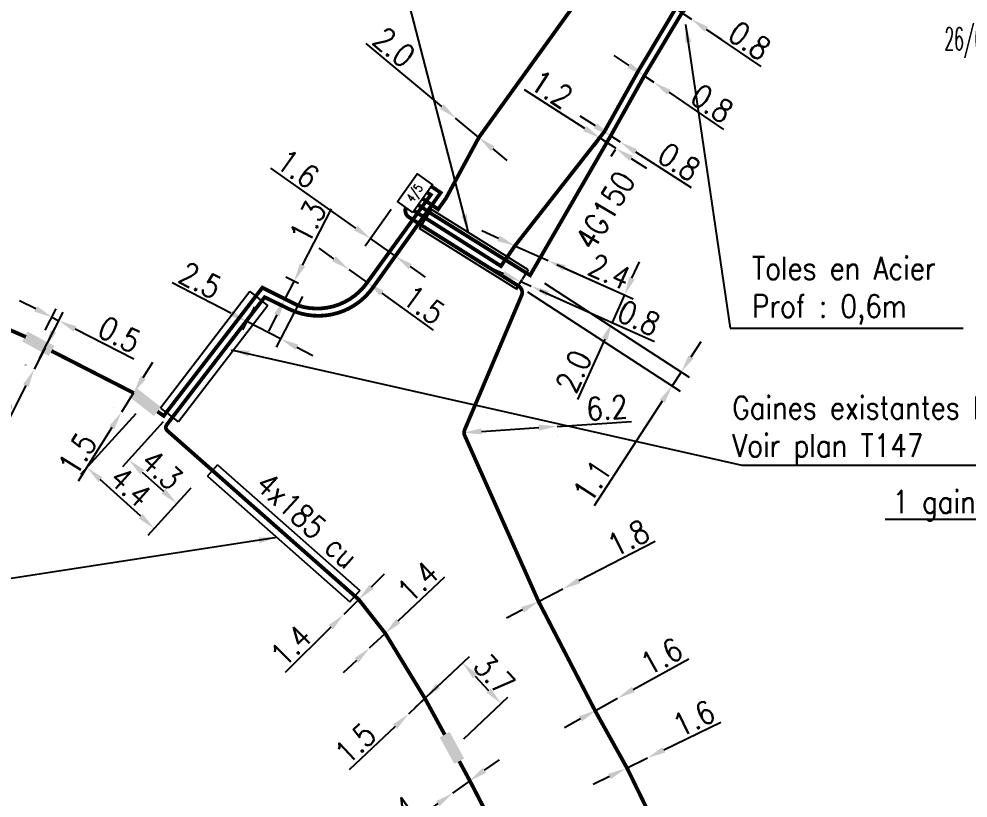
# Model space of a CAD drawing. Header units: millimetres. Extents: x 80000 to 81010, y 144000 to 145002.
# Drawn here: x 80548.4 to 80611.1, y 144616.6 to 144668.1 of the extents above; entities that cross this region are included whole.
import ezdxf
from ezdxf.enums import TextEntityAlignment as Align

# ---------------------------------------------------------------- set-up
doc = ezdxf.new("R2010")
doc.units = ezdxf.units.MM
doc.header["$PDMODE"] = 34
doc.linetypes.add('B_ST_AL', pattern=[2000, 1000, 1000])
doc.linetypes.add('B_ST_CU', pattern=[2000, 1000, 1000])
doc.layers.get('0').update_dxf_attribs({"linetype": 'CONTINUOUS'})
doc.layers.get('Defpoints').update_dxf_attribs({"linetype": 'CONTINUOUS'})
for name, color, linetype in [('B_100', 3, 'CONTINUOUS'), ('B_300', 7, 'CONTINUOUS'), ('B_310', 7, 'CONTINUOUS'), ('B_400', 7, 'CONTINUOUS'), ('B_420', 7, 'CONTINUOUS')]:
    doc.layers.add(name, color=color, linetype=linetype)
doc.styles.add('M_ROMANS', font='ROMANS.shx', dxfattribs={"width": 0.75})
doc.styles.get("Standard").update_dxf_attribs({"font": 'romans.shx', "width": 0.85})
doc.dimstyles.get("Standard").update_dxf_attribs({"dimtxt": 1.5, "dimasz": 1.2, "dimexe": 0.625, "dimexo": 0.625, "dimgap": 0.25, "dimtad": 1, "dimdec": 1, "dimzin": 0, "dimdsep": 46, "dimtxsty": 'Standard', "dimcen": -0.5, "dimadec": 0, "dimazin": 0, "dimtfac": 1, "dimtdec": 1, "dimtmove": 0, "dimatfit": 3, "dimfxl": 0, "dimtolj": 1, "dimtzin": 0, "dimarcsym": 0})

# ---------------------------------------------------------------- blocks, each defined once
blk = doc.blocks.new('GIS_MODF')
at = {"color": 0, "linetype": 'Continuous', "flags": 128}
for points in [[(-2.176, -0.014), (-1.676, -0.014)], [(1.519, -0.014), (2.019, -0.014)]]:
    blk.add_lwpolyline(points, dxfattribs=at)
at = {"color": 0, "linetype": 'Continuous', "width": 0.5}
blk.add_attdef('DATE', text='', height=1.5, dxfattribs=at).set_placement((-2.502, -0.798), align=Align.RIGHT)
at = {"color": 0, "linetype": 'Continuous', "width": 1.771291}
blk.add_attdef('USER', text='', height=1.5, dxfattribs=at).set_placement((-1.507, -0.798), (1.276, -0.798), align=Align.FIT)
at = {"color": 0, "linetype": 'Continuous', "width": 0.5}
blk.add_attdef('DESC', (2.289, -0.798), '', height=1.5, dxfattribs=at)
blk = doc.blocks.new('*D1195')
at = {"layer": 'B_100', "color": 0, "linetype": 'Continuous', "lineweight": -2, "transparency": 16777216}
for p, q in [((80550.628, 144647.476), (80551.172, 144648.545)), ((80550.084, 144646.406), (80549.358, 144644.98)), ((80549.534, 144646.686), (80549.526, 144646.689)), ((80548.809, 144645.259), (80548.801, 144645.263)), ((80548.814, 144643.91), (80546.915, 144640.176))]:
    blk.add_line(p, q, dxfattribs=at)
at = {"layer": 'B_100', "color": 0, "linetype": 'Continuous', "transparency": 16777216}
for points in [[(80550.449, 144647.566), (80550.806, 144647.385), (80550.084, 144646.406)], [(80548.636, 144644.001), (80548.992, 144643.82), (80549.358, 144644.98)]]:
    blk.add_solid(points, dxfattribs=at)
at = {"layer": 'Defpoints', "color": 0, "linetype": 'Continuous', "transparency": 16777216}
for p in [(80550.091, 144646.402), (80549.358, 144644.98), (80549.366, 144644.976)]:
    blk.add_point(p, dxfattribs=at)
at = {"layer": 'B_100', "color": 0, "linetype": 'Continuous', "transparency": 16777216, "insert": (80546.701, 144641.962), "char_height": 1.5, "attachment_point": 5, "rotation": 63.03747}
blk.add_mtext('\\A1;1.6', dxfattribs=at)
blk = doc.blocks.new('*D1196')
at = {"layer": 'B_100', "color": 0, "linetype": 'Continuous', "lineweight": -2, "transparency": 16777216}
for p, q in [((80569.178, 144652.284), (80568.205, 144652.986)), ((80570.152, 144651.583), (80571.369, 144650.706)), ((80572.342, 144650.004), (80575.741, 144647.555))]:
    blk.add_line(p, q, dxfattribs=at)
at = {"layer": 'B_100', "color": 0, "linetype": 'Continuous', "transparency": 16777216}
for points in [[(80569.295, 144652.447), (80569.061, 144652.122), (80570.152, 144651.583)], [(80572.459, 144650.167), (80572.225, 144649.842), (80571.369, 144650.706)]]:
    blk.add_solid(points, dxfattribs=at)
at = {"layer": 'Defpoints', "color": 0, "linetype": 'Continuous', "transparency": 16777216}
for p in [(80570.152, 144651.583), (80570.152, 144651.583), (80571.369, 144650.706)]:
    blk.add_point(p, dxfattribs=at)
at = {"layer": 'B_100', "color": 0, "linetype": 'Continuous', "transparency": 16777216, "insert": (80575.113, 144649.24), "char_height": 1.5, "attachment_point": 5, "rotation": 324.22182}
blk.add_mtext('\\A1;1.5', dxfattribs=at)
blk = doc.blocks.new('B_310_03')
at = {"color": 0, "linetype": 'Continuous', "flags": 128}
blk.add_lwpolyline([(-2.25, -1.25), (-2.25, 1.25), (2.25, 1.25), (2.25, -1.25)], close=True, dxfattribs=at)
at = {"color": 0, "linetype": 'Continuous', "style": 'M_ROMANS', "width": 0.75}
blk.add_text('4/5', height=1.2, dxfattribs=at).set_placement((0, 0), align=Align.MIDDLE)
at = {"color": 0, "linetype": 'Continuous', "style": 'M_ROMANS', "width": 0.75, "flags": 3}
for tag, p in [('DEF_LEG', (0, -5)), ('DEF_COUP', (0, -7.5)), ('DEF_TYPE', (0, -10))]:
    blk.add_attdef(tag, text='', height=1.2, dxfattribs=at).set_placement(p, align=Align.MIDDLE)
blk = doc.blocks.new('B_300_03')
at = {"color": 0, "linetype": 'Continuous'}
blk.add_solid([(-1, 0.75), (-1, 0), (1, 0.75), (1, 0)], dxfattribs=at)
at = {"color": 0, "linetype": 'Continuous', "style": 'M_ROMANS', "width": 0.75, "flags": 3}
for tag, p in [('DEF_LEG', (0, -4.25)), ('DEF_COUP', (0, -6.75)), ('DEF_TYPE', (0, -9.25))]:
    blk.add_attdef(tag, text='', height=1.2, dxfattribs=at).set_placement(p, align=Align.MIDDLE)
blk = doc.blocks.new('*D1197')
at = {"layer": 'B_100', "color": 0, "linetype": 'Continuous', "lineweight": -2, "transparency": 16777216}
for p, q in [((80571.663, 144630.601), (80572.513, 144631.448)), ((80570.813, 144629.754), (80569.821, 144628.766)), ((80568.971, 144627.919), (80565.96, 144624.92))]:
    blk.add_line(p, q, dxfattribs=at)
at = {"layer": 'B_100', "color": 0, "linetype": 'Continuous', "transparency": 16777216}
for points in [[(80571.522, 144630.743), (80571.804, 144630.46), (80570.813, 144629.754)], [(80568.83, 144628.061), (80569.112, 144627.778), (80569.821, 144628.766)]]:
    blk.add_solid(points, dxfattribs=at)
at = {"layer": 'Defpoints', "color": 0, "linetype": 'Continuous', "transparency": 16777216}
for p in [(80570.813, 144629.754), (80569.821, 144628.766), (80569.821, 144628.766)]:
    blk.add_point(p, dxfattribs=at)
at = {"layer": 'B_100', "color": 0, "linetype": 'Continuous', "transparency": 16777216, "insert": (80566.335, 144626.704), "char_height": 1.5, "attachment_point": 5, "rotation": 44.8925}
blk.add_mtext('\\A1;1.4', dxfattribs=at)
blk = doc.blocks.new('*D1198')
at = {"layer": 'B_300', "color": 0, "linetype": 'Continuous', "lineweight": -2, "transparency": 16777216}
for p, q in [((80556.07, 144642.039), (80552.423, 144638.029)), ((80556.401, 144635.256), (80553.731, 144637.684)), ((80559.723, 144637.125), (80556.869, 144633.986))]:
    blk.add_line(p, q, dxfattribs=at)
at = {"layer": 'B_300', "color": 0, "linetype": 'Continuous', "transparency": 16777216}
for points in [[(80553.866, 144637.832), (80553.597, 144637.536), (80552.843, 144638.491)], [(80556.536, 144635.404), (80556.267, 144635.108), (80557.289, 144634.449)]]:
    blk.add_solid(points, dxfattribs=at)
at = {"layer": 'Defpoints', "color": 0, "linetype": 'Continuous', "transparency": 16777216}
for p in [(80556.49, 144642.502), (80552.843, 144638.491), (80560.143, 144637.587)]:
    blk.add_point(p, dxfattribs=at)
at = {"layer": 'B_300', "color": 0, "linetype": 'Continuous', "transparency": 16777216, "insert": (80555.739, 144637.21), "char_height": 1.5, "attachment_point": 5, "rotation": 317.71888}
blk.add_mtext('\\A1;4.4', dxfattribs=at)
blk = doc.blocks.new('*D1202')
at = {"layer": 'B_100', "color": 0, "linetype": 'Continuous', "lineweight": -2, "transparency": 16777216}
for p, q in [((80570.612, 144654.315), (80564.996, 144658.282)), ((80572.95, 144655.544), (80571.232, 144653.112)), ((80574.662, 144654.469), (80572.881, 144651.947)), ((80573.242, 144652.458), (80571.593, 144653.623)), ((80574.222, 144651.766), (80575.202, 144651.073))]:
    blk.add_line(p, q, dxfattribs=at)
at = {"layer": 'B_100', "color": 0, "linetype": 'Continuous', "transparency": 16777216}
for points in [[(80570.728, 144654.478), (80570.497, 144654.152), (80571.593, 144653.623)], [(80574.337, 144651.929), (80574.107, 144651.602), (80573.242, 144652.458)]]:
    blk.add_solid(points, dxfattribs=at)
at = {"layer": 'Defpoints', "color": 0, "linetype": 'Continuous', "transparency": 16777216}
for p in [(80573.31, 144656.055), (80575.023, 144654.979), (80571.593, 144653.623)]:
    blk.add_point(p, dxfattribs=at)
at = {"layer": 'B_100', "color": 0, "linetype": 'Continuous', "transparency": 16777216, "insert": (80566.794, 144658.236), "char_height": 1.5, "attachment_point": 5, "rotation": 324.76693}
blk.add_mtext('\\A1;1.6', dxfattribs=at)
blk = doc.blocks.new('*D1203')
at = {"layer": 'B_300', "color": 0, "linetype": 'Continuous', "lineweight": -2, "transparency": 16777216}
for p, q in [((80574.555, 144622.608), (80578.137, 144625.991)), ((80578.506, 144624.689), (80579.399, 144623.744)), ((80577.762, 144620.547), (80580.677, 144623.301))]:
    blk.add_line(p, q, dxfattribs=at)
at = {"layer": 'B_300', "color": 0, "linetype": 'Continuous', "transparency": 16777216}
for points in [[(80578.652, 144624.827), (80578.361, 144624.552), (80577.682, 144625.562)], [(80579.544, 144623.882), (80579.254, 144623.607), (80580.223, 144622.872)]]:
    blk.add_solid(points, dxfattribs=at)
at = {"layer": 'Defpoints', "color": 0, "linetype": 'Continuous', "transparency": 16777216}
for p in [(80580.223, 144622.872), (80574.1, 144622.179), (80577.307, 144620.118)]:
    blk.add_point(p, dxfattribs=at)
at = {"layer": 'B_300', "color": 0, "linetype": 'Continuous', "transparency": 16777216, "insert": (80579.776, 144624.802), "char_height": 1.5, "attachment_point": 5, "rotation": 313.36289}
blk.add_mtext('\\A1;3.7', dxfattribs=at)
blk = doc.blocks.new('*D1204')
at = {"layer": 'B_100', "color": 0, "linetype": 'Continuous', "lineweight": -2, "transparency": 16777216}
for p, q in [((80573.425, 144628.333), (80576.515, 144631.251)), ((80571.535, 144626.547), (80572.552, 144627.509)), ((80570.662, 144625.723), (80569.79, 144624.899))]:
    blk.add_line(p, q, dxfattribs=at)
at = {"layer": 'B_100', "color": 0, "linetype": 'Continuous', "transparency": 16777216}
for points in [[(80573.287, 144628.478), (80573.562, 144628.187), (80572.552, 144627.509)], [(80570.525, 144625.869), (80570.799, 144625.578), (80571.535, 144626.547)]]:
    blk.add_solid(points, dxfattribs=at)
at = {"layer": 'Defpoints', "color": 0, "linetype": 'Continuous', "transparency": 16777216}
for p in [(80572.552, 144627.509), (80572.552, 144627.509), (80571.535, 144626.547)]:
    blk.add_point(p, dxfattribs=at)
at = {"layer": 'B_100', "color": 0, "linetype": 'Continuous', "transparency": 16777216, "insert": (80574.719, 144630.931), "char_height": 1.5, "attachment_point": 5, "rotation": 43.36446}
blk.add_mtext('\\A1;1.4', dxfattribs=at)
blk = doc.blocks.new('*D1205')
at = {"layer": 'B_100', "color": 0, "linetype": 'Continuous', "lineweight": -2, "transparency": 16777216}
for p, q in [((80576.063, 144624.033), (80576.936, 144624.857)), ((80575.191, 144623.209), (80574.1, 144622.179)), ((80573.228, 144621.355), (80570.182, 144618.478))]:
    blk.add_line(p, q, dxfattribs=at)
at = {"layer": 'B_100', "color": 0, "linetype": 'Continuous', "transparency": 16777216}
for points in [[(80575.926, 144624.178), (80576.201, 144623.887), (80575.191, 144623.209)], [(80573.091, 144621.5), (80573.365, 144621.209), (80574.1, 144622.179)]]:
    blk.add_solid(points, dxfattribs=at)
at = {"layer": 'Defpoints', "color": 0, "linetype": 'Continuous', "transparency": 16777216}
for p in [(80575.191, 144623.209), (80574.1, 144622.179), (80574.1, 144622.179)]:
    blk.add_point(p, dxfattribs=at)
at = {"layer": 'B_100', "color": 0, "linetype": 'Continuous', "transparency": 16777216, "insert": (80570.582, 144620.232), "char_height": 1.5, "attachment_point": 5, "rotation": 43.36289}
blk.add_mtext('\\A1;1.5', dxfattribs=at)
blk = doc.blocks.new('*D1206')
at = {"layer": 'B_100', "color": 0, "linetype": 'Continuous', "lineweight": -2, "transparency": 16777216}
for p, q in [((80579.135, 144618.461), (80580.111, 144619.159)), ((80578.159, 144617.763), (80577.02, 144616.949)), ((80576.043, 144616.252), (80572.585, 144613.781))]:
    blk.add_line(p, q, dxfattribs=at)
at = {"layer": 'B_100', "color": 0, "linetype": 'Continuous', "transparency": 16777216}
for points in [[(80579.019, 144618.624), (80579.251, 144618.298), (80578.159, 144617.763)], [(80575.927, 144616.414), (80576.159, 144616.089), (80577.02, 144616.949)]]:
    blk.add_solid(points, dxfattribs=at)
at = {"layer": 'Defpoints', "color": 0, "linetype": 'Continuous', "transparency": 16777216}
for p in [(80578.159, 144617.763), (80578.159, 144617.763), (80577.02, 144616.949)]:
    blk.add_point(p, dxfattribs=at)
at = {"layer": 'B_100', "color": 0, "linetype": 'Continuous', "transparency": 16777216, "insert": (80573.245, 144615.481), "char_height": 1.5, "attachment_point": 5, "rotation": 35.55004}
blk.add_mtext('\\A1;1.4', dxfattribs=at)
blk = doc.blocks.new('*D1209')
at = {"layer": 'B_300', "color": 0, "linetype": 'Continuous', "lineweight": -2, "transparency": 16777216}
for p, q in [((80556.567, 144644.43), (80557.205, 144645.447)), ((80555.929, 144643.414), (80555.131, 144642.143)), ((80555.402, 144643.744), (80555.399, 144643.746)), ((80554.605, 144642.474), (80554.602, 144642.476)), ((80554.493, 144641.127), (80552.266, 144637.579))]:
    blk.add_line(p, q, dxfattribs=at)
at = {"layer": 'B_300', "color": 0, "linetype": 'Continuous', "transparency": 16777216}
for points in [[(80556.397, 144644.537), (80556.736, 144644.324), (80555.929, 144643.414)], [(80554.324, 144641.233), (80554.663, 144641.021), (80555.131, 144642.143)]]:
    blk.add_solid(points, dxfattribs=at)
at = {"layer": 'Defpoints', "color": 0, "linetype": 'Continuous', "transparency": 16777216}
for p in [(80555.932, 144643.412), (80555.131, 144642.143), (80555.134, 144642.142)]:
    blk.add_point(p, dxfattribs=at)
at = {"layer": 'B_300', "color": 0, "linetype": 'Continuous', "transparency": 16777216, "insert": (80552.214, 144639.376), "char_height": 1.5, "attachment_point": 5, "rotation": 57.88501}
blk.add_mtext('\\A1;1.5', dxfattribs=at)
blk = doc.blocks.new('*D1213')
at = {"layer": 'B_100', "color": 0, "linetype": 'Continuous', "lineweight": -2, "transparency": 16777216}
for p, q in [((80567.094, 144651.856), (80569.018, 144655.577)), ((80565.946, 144649.636), (80566.543, 144650.79)), ((80566.831, 144650.641), (80565.988, 144651.077)), ((80566.234, 144649.486), (80565.391, 144649.923)), ((80565.395, 144648.57), (80564.843, 144647.504))]:
    blk.add_line(p, q, dxfattribs=at)
at = {"layer": 'B_100', "color": 0, "linetype": 'Continuous', "transparency": 16777216}
for points in [[(80566.917, 144651.948), (80567.272, 144651.764), (80566.543, 144650.79)], [(80565.217, 144648.661), (80565.572, 144648.478), (80565.946, 144649.636)]]:
    blk.add_solid(points, dxfattribs=at)
at = {"layer": 'Defpoints', "color": 0, "linetype": 'Continuous', "transparency": 16777216}
for p in [(80566.543, 144650.79), (80567.387, 144650.354), (80566.789, 144649.199)]:
    blk.add_point(p, dxfattribs=at)
at = {"layer": 'B_100', "color": 0, "linetype": 'Continuous', "transparency": 16777216, "insert": (80567.444, 144654.709), "char_height": 1.5, "attachment_point": 5, "rotation": 62.65617}
blk.add_mtext('\\A1;1.3', dxfattribs=at)
blk = doc.blocks.new('*D1214')
at = {"layer": 'B_300', "color": 0, "linetype": 'Continuous', "lineweight": -2, "transparency": 16777216}
for p, q in [((80549.462, 144648.968), (80548.392, 144649.512)), ((80550.089, 144647.555), (80550.815, 144648.981)), ((80549.721, 144645.693), (80551.274, 144648.747)), ((80550.531, 144648.424), (80550.991, 144648.19)), ((80552.06, 144647.646), (80555.957, 144645.664))]:
    blk.add_line(p, q, dxfattribs=at)
at = {"layer": 'B_300', "color": 0, "linetype": 'Continuous', "transparency": 16777216}
for points in [[(80549.552, 144649.146), (80549.371, 144648.789), (80550.531, 144648.424)], [(80552.151, 144647.824), (80551.97, 144647.467), (80550.991, 144648.19)]]:
    blk.add_solid(points, dxfattribs=at)
at = {"layer": 'Defpoints', "color": 0, "linetype": 'Continuous', "transparency": 16777216}
for p in [(80550.991, 144648.19), (80549.806, 144646.997), (80549.437, 144645.136)]:
    blk.add_point(p, dxfattribs=at)
at = {"layer": 'B_300', "color": 0, "linetype": 'Continuous', "transparency": 16777216, "insert": (80554.997, 144647.274), "char_height": 1.5, "attachment_point": 5, "rotation": 333.03747}
blk.add_mtext('\\A1;0.5', dxfattribs=at)
blk = doc.blocks.new('*D1215')
at = {"layer": 'B_400', "color": 0, "linetype": 'Continuous', "lineweight": -2, "transparency": 16777216}
for p, q in [((80557.885, 144641.495), (80555.188, 144638.529)), ((80556.496, 144638.184), (80557.902, 144636.906)), ((80559.723, 144637.125), (80558.369, 144635.636))]:
    blk.add_line(p, q, dxfattribs=at)
at = {"layer": 'B_400', "color": 0, "linetype": 'Continuous', "transparency": 16777216}
for points in [[(80556.631, 144638.332), (80556.362, 144638.037), (80555.608, 144638.992)], [(80558.037, 144637.054), (80557.767, 144636.758), (80558.79, 144636.099)]]:
    blk.add_solid(points, dxfattribs=at)
at = {"layer": 'Defpoints', "color": 0, "linetype": 'Continuous', "transparency": 16777216}
for p in [(80558.305, 144641.957), (80560.143, 144637.587), (80558.79, 144636.099)]:
    blk.add_point(p, dxfattribs=at)
at = {"layer": 'B_400', "color": 0, "linetype": 'Continuous', "transparency": 16777216, "insert": (80557.799, 144638.352), "char_height": 1.5, "attachment_point": 5, "rotation": 317.71888}
blk.add_mtext('\\A1;4.3', dxfattribs=at)
blk = doc.blocks.new('*D1217')
at = {"layer": 'B_400', "color": 0, "linetype": 'Continuous', "lineweight": -2, "transparency": 16777216}
for p, q in [((80562.359, 144648.688), (80558.476, 144650.696)), ((80567.099, 144649.799), (80565.359, 144646.433)), ((80563.926, 144649.105), (80563.138, 144647.581)), ((80565.646, 144646.988), (80563.425, 144648.137)), ((80566.712, 144646.437), (80567.778, 144645.886))]:
    blk.add_line(p, q, dxfattribs=at)
at = {"layer": 'B_400', "color": 0, "linetype": 'Continuous', "transparency": 16777216}
for points in [[(80562.451, 144648.865), (80562.268, 144648.51), (80563.425, 144648.137)], [(80566.804, 144646.615), (80566.62, 144646.259), (80565.646, 144646.988)]]:
    blk.add_solid(points, dxfattribs=at)
at = {"layer": 'Defpoints', "color": 0, "linetype": 'Continuous', "transparency": 16777216}
for p in [(80567.387, 144650.354), (80564.213, 144649.661), (80565.646, 144646.988)]:
    blk.add_point(p, dxfattribs=at)
at = {"layer": 'B_400', "color": 0, "linetype": 'Continuous', "transparency": 16777216, "insert": (80560.344, 144650.856), "char_height": 1.5, "attachment_point": 5, "rotation": 332.65617}
blk.add_mtext('\\A1;2.5', dxfattribs=at)
blk = doc.blocks.new('*D510')
at = {"layer": 'B_400', "color": 0, "linetype": 'Continuous', "lineweight": -2, "transparency": 16777216}
for p, q in [((80588.876, 144650.992), (80589.367, 144652.087)), ((80583.901, 144651.907), (80588.956, 144649.642)), ((80582.784, 144650.212), (80588.136, 144647.813)), ((80588.386, 144649.897), (80587.566, 144648.069)), ((80587.075, 144646.974), (80585.287, 144642.985))]:
    blk.add_line(p, q, dxfattribs=at)
at = {"layer": 'B_400', "color": 0, "linetype": 'Continuous', "transparency": 16777216}
for points in [[(80588.694, 144651.074), (80589.059, 144650.91), (80588.386, 144649.897)], [(80586.892, 144647.055), (80587.257, 144646.892), (80587.566, 144648.069)]]:
    blk.add_solid(points, dxfattribs=at)
at = {"layer": 'Defpoints', "color": 0, "linetype": 'Continuous', "transparency": 16777216}
for p in [(80583.331, 144652.163), (80582.214, 144650.468), (80588.386, 144649.897)]:
    blk.add_point(p, dxfattribs=at)
at = {"layer": 'B_400', "color": 0, "linetype": 'Continuous', "transparency": 16777216, "insert": (80585.023, 144644.841), "char_height": 1.5, "attachment_point": 5, "rotation": 65.85457}
blk.add_mtext('\\A1;2.0', dxfattribs=at)
blk = doc.blocks.new('*D511')
at = {"layer": 'B_400', "color": 0, "linetype": 'Continuous', "lineweight": -2, "transparency": 16777216}
for p, q in [((80580.389, 144651.286), (80579.294, 144651.777)), ((80581.484, 144650.795), (80582.214, 144650.468)), ((80581.441, 144650.701), (80581.228, 144650.225)), ((80583.309, 144649.977), (80590.374, 144646.81))]:
    blk.add_line(p, q, dxfattribs=at)
at = {"layer": 'B_400', "color": 0, "linetype": 'Continuous', "transparency": 16777216}
for points in [[(80580.47, 144651.469), (80580.307, 144651.104), (80581.484, 144650.795)], [(80583.39, 144650.16), (80583.227, 144649.795), (80582.214, 144650.468)]]:
    blk.add_solid(points, dxfattribs=at)
at = {"layer": 'Defpoints', "color": 0, "linetype": 'Continuous', "transparency": 16777216}
for p in [(80581.697, 144651.271), (80582.214, 144650.468), (80582.214, 144650.468)]:
    blk.add_point(p, dxfattribs=at)
at = {"layer": 'B_400', "color": 0, "linetype": 'Continuous', "transparency": 16777216, "insert": (80589.336, 144648.371), "char_height": 1.5, "attachment_point": 5, "rotation": 335.85457}
blk.add_mtext('\\A1;0.8', dxfattribs=at)
blk = doc.blocks.new('*D512')
at = {"layer": 'B_100', "color": 0, "linetype": 'Continuous', "lineweight": -2, "transparency": 16777216}
for p, q in [((80586.463, 144661.066), (80585.454, 144661.715)), ((80587.473, 144660.418), (80588.104, 144660.012)), ((80589.113, 144659.363), (80592.79, 144657))]:
    blk.add_line(p, q, dxfattribs=at)
at = {"layer": 'B_100', "color": 0, "linetype": 'Continuous', "transparency": 16777216}
for points in [[(80586.571, 144661.235), (80586.355, 144660.898), (80587.473, 144660.418)], [(80589.221, 144659.532), (80589.005, 144659.195), (80588.104, 144660.012)]]:
    blk.add_solid(points, dxfattribs=at)
at = {"layer": 'Defpoints', "color": 0, "linetype": 'Continuous', "transparency": 16777216}
for p in [(80587.473, 144660.418), (80588.104, 144660.012), (80588.104, 144660.012)]:
    blk.add_point(p, dxfattribs=at)
at = {"layer": 'B_100', "color": 0, "linetype": 'Continuous', "transparency": 16777216, "insert": (80591.997, 144658.698), "char_height": 1.5, "attachment_point": 5, "rotation": 327.27084}
blk.add_mtext('\\A1;0.8', dxfattribs=at)
blk = doc.blocks.new('*D513')
at = {"layer": 'B_100', "color": 0, "linetype": 'Continuous', "lineweight": -2, "transparency": 16777216}
for p, q in [((80588.698, 144665.06), (80587.705, 144665.734)), ((80590.042, 144664.904), (80590.042, 144664.904)), ((80589.691, 144664.386), (80590.312, 144663.965)), ((80590.663, 144664.482), (80590.663, 144664.482)), ((80591.305, 144663.292), (80594.922, 144660.837))]:
    blk.add_line(p, q, dxfattribs=at)
at = {"layer": 'B_100', "color": 0, "linetype": 'Continuous', "transparency": 16777216}
for points in [[(80588.81, 144665.226), (80588.586, 144664.894), (80589.691, 144664.386)], [(80591.417, 144663.457), (80591.193, 144663.126), (80590.312, 144663.965)]]:
    blk.add_solid(points, dxfattribs=at)
at = {"layer": 'Defpoints', "color": 0, "linetype": 'Continuous', "transparency": 16777216}
for p in [(80589.691, 144664.386), (80590.312, 144663.965), (80590.312, 144663.965)]:
    blk.add_point(p, dxfattribs=at)
at = {"layer": 'B_100', "color": 0, "linetype": 'Continuous', "transparency": 16777216, "insert": (80594.172, 144662.555), "char_height": 1.5, "attachment_point": 5, "rotation": 325.8475}
blk.add_mtext('\\A1;0.8', dxfattribs=at)
blk = doc.blocks.new('*D514')
at = {"layer": 'B_100', "color": 0, "linetype": 'Continuous', "lineweight": -2, "transparency": 16777216}
for p, q in [((80591.191, 144669.231), (80590.2, 144669.907)), ((80592.182, 144668.555), (80592.802, 144668.132)), ((80593.793, 144667.455), (80597.404, 144664.991))]:
    blk.add_line(p, q, dxfattribs=at)
at = {"layer": 'B_100', "color": 0, "linetype": 'Continuous', "transparency": 16777216}
for points in [[(80591.304, 144669.396), (80591.078, 144669.066), (80592.182, 144668.555)], [(80593.905, 144667.621), (80593.68, 144667.29), (80592.802, 144668.132)]]:
    blk.add_solid(points, dxfattribs=at)
at = {"layer": 'Defpoints', "color": 0, "linetype": 'Continuous', "transparency": 16777216}
for p in [(80592.182, 144668.555), (80592.802, 144668.132), (80592.802, 144668.132)]:
    blk.add_point(p, dxfattribs=at)
at = {"layer": 'B_100', "color": 0, "linetype": 'Continuous', "transparency": 16777216, "insert": (80596.657, 144666.711), "char_height": 1.5, "attachment_point": 5, "rotation": 325.69126}
blk.add_mtext('\\A1;0.8', dxfattribs=at)
blk = doc.blocks.new('*D754')
at = {"layer": 'B_100', "color": 0, "linetype": 'Continuous', "lineweight": -2, "transparency": 16777216}
for p, q in [((80576.299, 144662.36), (80571.299, 144666.519)), ((80578.759, 144660.314), (80577.222, 144661.593)), ((80579.682, 144659.546), (80580.604, 144658.779))]:
    blk.add_line(p, q, dxfattribs=at)
at = {"layer": 'B_100', "color": 0, "linetype": 'Continuous', "transparency": 16777216}
for points in [[(80576.427, 144662.514), (80576.171, 144662.206), (80577.222, 144661.593)], [(80579.81, 144659.7), (80579.554, 144659.392), (80578.759, 144660.314)]]:
    blk.add_solid(points, dxfattribs=at)
at = {"layer": 'Defpoints', "color": 0, "linetype": 'Continuous', "transparency": 16777216}
for p in [(80577.222, 144661.593), (80577.222, 144661.593), (80578.759, 144660.314)]:
    blk.add_point(p, dxfattribs=at)
at = {"layer": 'B_100', "color": 0, "linetype": 'Continuous', "transparency": 16777216, "insert": (80573.158, 144666.274), "char_height": 1.5, "attachment_point": 5, "rotation": 320.2447}
blk.add_mtext('\\A1;2.0', dxfattribs=at)
blk = doc.blocks.new('*D773')
at = {"layer": 'B_100', "color": 0, "linetype": 'Continuous', "lineweight": -2, "transparency": 16777216}
for p, q in [((80580.046, 144653.636), (80578.951, 144654.126)), ((80581.141, 144653.145), (80583.331, 144652.163)), ((80584.426, 144651.672), (80588.47, 144649.859))]:
    blk.add_line(p, q, dxfattribs=at)
at = {"layer": 'B_100', "color": 0, "linetype": 'Continuous', "transparency": 16777216}
for points in [[(80580.128, 144653.818), (80579.964, 144653.453), (80581.141, 144653.145)], [(80584.508, 144651.855), (80584.344, 144651.49), (80583.331, 144652.163)]]:
    blk.add_solid(points, dxfattribs=at)
at = {"layer": 'Defpoints', "color": 0, "linetype": 'Continuous', "transparency": 16777216}
for p in [(80581.141, 144653.145), (80583.331, 144652.163), (80583.331, 144652.163)]:
    blk.add_point(p, dxfattribs=at)
at = {"layer": 'B_100', "color": 0, "linetype": 'Continuous', "transparency": 16777216, "insert": (80587.405, 144651.433), "char_height": 1.5, "attachment_point": 5, "rotation": 335.85457}
blk.add_mtext('\\A1;2.4', dxfattribs=at)
blk = doc.blocks.new('*D774')
at = {"layer": 'B_100', "color": 0, "linetype": 'Continuous', "lineweight": -2, "transparency": 16777216}
for p, q in [((80585.761, 144660.899), (80581.768, 144663.465)), ((80586.711, 144660.158), (80586.432, 144659.724)), ((80587.822, 144659.574), (80586.77, 144660.25)), ((80587.766, 144659.486), (80587.484, 144659.048)), ((80588.831, 144658.925), (80589.841, 144658.276))]:
    blk.add_line(p, q, dxfattribs=at)
at = {"layer": 'B_100', "color": 0, "linetype": 'Continuous', "transparency": 16777216}
for points in [[(80585.869, 144661.067), (80585.652, 144660.73), (80586.77, 144660.25)], [(80588.94, 144659.093), (80588.723, 144658.757), (80587.822, 144659.574)]]:
    blk.add_solid(points, dxfattribs=at)
at = {"layer": 'Defpoints', "color": 0, "linetype": 'Continuous', "transparency": 16777216}
for p in [(80587.049, 144660.684), (80587.822, 144659.574), (80588.104, 144660.012)]:
    blk.add_point(p, dxfattribs=at)
at = {"layer": 'B_100', "color": 0, "linetype": 'Continuous', "transparency": 16777216, "insert": (80583.566, 144663.498), "char_height": 1.5, "attachment_point": 5, "rotation": 327.27084}
blk.add_mtext('\\A1;1.2', dxfattribs=at)
blk = doc.blocks.new('*D775')
at = {"layer": 'B_100', "color": 0, "linetype": 'Continuous', "lineweight": -2, "transparency": 16777216}
for p, q in [((80590.775, 144669.509), (80587.311, 144671.865)), ((80592.802, 144668.132), (80591.768, 144668.835)), ((80593.794, 144667.457), (80594.786, 144666.782))]:
    blk.add_line(p, q, dxfattribs=at)
at = {"layer": 'B_100', "color": 0, "linetype": 'Continuous', "transparency": 16777216}
for points in [[(80590.888, 144669.675), (80590.663, 144669.344), (80591.768, 144668.835)], [(80593.906, 144667.622), (80593.681, 144667.292), (80592.802, 144668.132)]]:
    blk.add_solid(points, dxfattribs=at)
at = {"layer": 'Defpoints', "color": 0, "linetype": 'Continuous', "transparency": 16777216}
for p in [(80591.768, 144668.835), (80592.802, 144668.132), (80592.802, 144668.132)]:
    blk.add_point(p, dxfattribs=at)
at = {"layer": 'B_100', "color": 0, "linetype": 'Continuous', "transparency": 16777216, "insert": (80589.109, 144671.851), "char_height": 1.5, "attachment_point": 5, "rotation": 325.78878}
blk.add_mtext('\\A1;1.0', dxfattribs=at)
blk = doc.blocks.new('*D1614')
at = {"layer": 'B_100', "color": 0, "linetype": 'Continuous', "lineweight": -2, "transparency": 16777216}
for p, q in [((80590.985, 144619.807), (80594.749, 144621.646)), ((80588.469, 144618.578), (80589.906, 144619.28)), ((80587.391, 144618.051), (80586.312, 144617.524))]:
    blk.add_line(p, q, dxfattribs=at)
at = {"layer": 'B_100', "color": 0, "linetype": 'Continuous', "transparency": 16777216}
for points in [[(80590.897, 144619.986), (80591.072, 144619.627), (80589.906, 144619.28)], [(80587.303, 144618.231), (80587.478, 144617.871), (80588.469, 144618.578)]]:
    blk.add_solid(points, dxfattribs=at)
at = {"layer": 'Defpoints', "color": 0, "linetype": 'Continuous', "transparency": 16777216}
for p in [(80589.906, 144619.28), (80589.906, 144619.28), (80588.469, 144618.578)]:
    blk.add_point(p, dxfattribs=at)
at = {"layer": 'B_100', "color": 0, "linetype": 'Continuous', "transparency": 16777216, "insert": (80592.967, 144621.888), "char_height": 1.5, "attachment_point": 5, "rotation": 26.03755}
blk.add_mtext('\\A1;1.6', dxfattribs=at)
blk = doc.blocks.new('*D1615')
at = {"layer": 'B_100', "color": 0, "linetype": 'Continuous', "lineweight": -2, "transparency": 16777216}
for p, q in [((80588.966, 144623.802), (80592.626, 144625.84)), ((80586.519, 144622.439), (80587.917, 144623.218)), ((80585.471, 144621.856), (80584.423, 144621.272))]:
    blk.add_line(p, q, dxfattribs=at)
at = {"layer": 'B_100', "color": 0, "linetype": 'Continuous', "transparency": 16777216}
for points in [[(80588.868, 144623.976), (80589.063, 144623.627), (80587.917, 144623.218)], [(80585.374, 144622.03), (80585.568, 144621.681), (80586.519, 144622.439)]]:
    blk.add_solid(points, dxfattribs=at)
at = {"layer": 'Defpoints', "color": 0, "linetype": 'Continuous', "transparency": 16777216}
for p in [(80587.917, 144623.218), (80587.917, 144623.218), (80586.519, 144622.439)]:
    blk.add_point(p, dxfattribs=at)
at = {"layer": 'B_100', "color": 0, "linetype": 'Continuous', "transparency": 16777216, "insert": (80590.833, 144625.986), "char_height": 1.5, "attachment_point": 5, "rotation": 29.11373}
blk.add_mtext('\\A1;1.6', dxfattribs=at)
blk = doc.blocks.new('*D1616')
at = {"layer": 'B_100', "color": 0, "linetype": 'Continuous', "lineweight": -2, "transparency": 16777216}
for p, q in [((80585.37, 144631.001), (80590.418, 144633.614)), ((80582.706, 144629.622), (80584.304, 144630.45)), ((80581.64, 144629.071), (80580.574, 144628.519))]:
    blk.add_line(p, q, dxfattribs=at)
at = {"layer": 'B_100', "color": 0, "linetype": 'Continuous', "transparency": 16777216}
for points in [[(80585.278, 144631.179), (80585.462, 144630.824), (80584.304, 144630.45)], [(80581.548, 144629.248), (80581.732, 144628.893), (80582.706, 144629.622)]]:
    blk.add_solid(points, dxfattribs=at)
at = {"layer": 'Defpoints', "color": 0, "linetype": 'Continuous', "transparency": 16777216}
for p in [(80584.304, 144630.45), (80584.304, 144630.45), (80582.706, 144629.622)]:
    blk.add_point(p, dxfattribs=at)
at = {"layer": 'B_100', "color": 0, "linetype": 'Continuous', "transparency": 16777216, "insert": (80588.631, 144633.815), "char_height": 1.5, "attachment_point": 5, "rotation": 27.36401}
blk.add_mtext('\\A1;1.8', dxfattribs=at)
blk = doc.blocks.new('*D1617')
at = {"layer": 'B_100', "color": 0, "linetype": 'Continuous', "lineweight": -2, "transparency": 16777216}
for p, q in [((80583.922, 144641.201), (80588.846, 144641.531)), ((80578.933, 144640.867), (80582.725, 144641.121)), ((80577.778, 144640.163), (80577.778, 144640.163)), ((80583.964, 144640.578), (80583.964, 144640.578))]:
    blk.add_line(p, q, dxfattribs=at)
at = {"layer": 'B_100', "color": 0, "linetype": 'Continuous', "transparency": 16777216}
for points in [[(80582.711, 144641.321), (80582.738, 144640.921), (80583.922, 144641.201)], [(80578.92, 144641.067), (80578.946, 144640.667), (80577.736, 144640.787)]]:
    blk.add_solid(points, dxfattribs=at)
at = {"layer": 'Defpoints', "color": 0, "linetype": 'Continuous', "transparency": 16777216}
for p in [(80577.736, 144640.787), (80583.922, 144641.201), (80583.922, 144641.201)]:
    blk.add_point(p, dxfattribs=at)
at = {"layer": 'B_100', "color": 0, "linetype": 'Continuous', "transparency": 16777216, "insert": (80587.227, 144642.425), "char_height": 1.5, "attachment_point": 5, "rotation": 3.83356}
blk.add_mtext('\\A1;6.2', dxfattribs=at)
blk = doc.blocks.new('*D1618')
at = {"layer": 'B_100', "color": 0, "linetype": 'Continuous', "lineweight": -2, "transparency": 16777216}
for p, q in [((80581.972, 144650.098), (80592.055, 144643.532)), ((80583.096, 144650.678), (80592.655, 144644.454)), ((80592.786, 144645.8), (80593.441, 144646.806)), ((80592.131, 144644.795), (80591.531, 144643.873)), ((80590.876, 144642.867), (80586.37, 144635.948))]:
    blk.add_line(p, q, dxfattribs=at)
at = {"layer": 'B_100', "color": 0, "linetype": 'Continuous', "transparency": 16777216}
for points in [[(80592.619, 144645.909), (80592.954, 144645.691), (80592.131, 144644.795)], [(80590.709, 144642.977), (80591.044, 144642.758), (80591.531, 144643.873)]]:
    blk.add_solid(points, dxfattribs=at)
at = {"layer": 'Defpoints', "color": 0, "linetype": 'Continuous', "transparency": 16777216}
for p in [(80582.573, 144651.019), (80581.449, 144650.439), (80592.131, 144644.795)]:
    blk.add_point(p, dxfattribs=at)
at = {"layer": 'B_100', "color": 0, "linetype": 'Continuous', "transparency": 16777216, "insert": (80586.249, 144637.594), "char_height": 1.5, "attachment_point": 5, "rotation": 56.92724}
blk.add_mtext('\\A1;1.1', dxfattribs=at)

msp = doc.modelspace()

# ---------------------------------------------------------------- linework, layer by layer
at = {"layer": 'B_100', "linetype": 'B_ST_AL', "const_width": 0.25, "flags": 128}
for points in [[(80574.471, 144655.457), (80580.215, 144651.8), (80581.141, 144653.145), (80587.049, 144660.684), (80589.258, 144664.637), (80591.778, 144668.854), (80595.544, 144673.005), (80599.3, 144676.976), (80601.905, 144679.958), (80606.606, 144684.617), (80609.828, 144687.176, 0.021289), (80609.86, 144687.204), (80615.853, 144692.858), (80621.644, 144696.916), (80625.913, 144700.022), (80632.259, 144704.458), (80637.321, 144708.021), (80643.172, 144711.703), (80648.041, 144715.74), (80650.721, 144717.907), (80655.326, 144722.519), (80659.422, 144726.349), (80662.74, 144729.459, -0.417354), (80663.451, 144729.432), (80663.924, 144728.916)], [(80602.841, 144598.94), (80602.772, 144599.044, 0.41349), (80602.071, 144599.126), (80600.074, 144597.708, -0.459648), (80599.329, 144597.854), (80594.795, 144605.825), (80588.546, 144618.616), (80586.441, 144622.396), (80582.702, 144629.621), (80577.824, 144640.588, -0.207706), (80577.82, 144640.987), (80581.579, 144649.86, 0.368568), (80581.384, 144650.479), (80574.969, 144654.492), (80574.122, 144655.044, -0.350158), (80573.928, 144655.669), (80573.928, 144655.669)]]:
    msp.add_lwpolyline(points, format="xyb", dxfattribs=at)
for points in [[(80644.736, 144719.789), (80642.573, 144718.055), (80632.679, 144711.109), (80621.352, 144702.806), (80617.247, 144699.395), (80612.44, 144695.4), (80604.717, 144689.105), (80597.129, 144682.272), (80591.201, 144676.754), (80585.688, 144669.938), (80578.759, 144660.314), (80576.576, 144656.278), (80576.061, 144655.557), (80575.027, 144656.266)], [(80574.75, 144655.85), (80575.499, 144655.34), (80582.142, 144651.192), (80582.142, 144651.192), (80587.473, 144660.418), (80589.691, 144664.386), (80592.182, 144668.555), (80595.91, 144672.665), (80599.67, 144676.639), (80602.27, 144679.615), (80606.958, 144684.262)]]:
    msp.add_lwpolyline(points, dxfattribs=at)
at = {"layer": 'B_100', "linetype": 'B_ST_CU', "flags": 128}
for points in [[(80575.615, 144657.075, 0.25, 0.25, 0), (80576.23, 144656.654, 0.25, 0.25, 0), (80571.746, 144650.374, 0.25, 0.25, -0.36716), (80566.215, 144648.956, 0.25, 0.25, 0), (80564.593, 144649.745, 0.25, 0.25, 0), (80558.124, 144641.313, 0.25, 0.25, 0.388344), (80558.167, 144640.911, 0.25, 0.25, 0), (80570.813, 144629.754, 0.25, 0.25, 0), (80572.566, 144627.518, 0.25, 0.25, 0), (80575.191, 144623.209, 0.25, 0.25, 0), (80576.497, 144620.814, 0, 0, 0)], [(80550.505, 144646.19, 0.25, 0.25, 0), (80555.932, 144643.412, 0, 0, 0)]]:
    msp.add_lwpolyline(points, format="xyseb", dxfattribs=at)
at = {"layer": 'B_100', "linetype": 'B_ST_CU', "const_width": 0.25, "flags": 128}
msp.add_lwpolyline([(80557.508, 144642.185), (80557.923, 144641.896), (80558.094, 144642.12), (80564.445, 144650.373), (80566.789, 144649.199, 0.330075), (80571.369, 144650.706), (80575.578, 144656.514), (80575.337, 144656.681)], format="xyb", dxfattribs=at)
for points in [[(80541.555, 144650.624), (80545.014, 144648.76), (80548.811, 144647.119)], [(80577.46, 144619.061), (80578.159, 144617.763), (80581.042, 144612.195), (80587.132, 144600.291)]]:
    msp.add_lwpolyline(points, dxfattribs=at)
at = {"layer": 'B_400', "color": 7, "linetype": 'CONTINUOUS'}
for p, q in [((80575.632, 144655.552), (80575.234, 144654.916)), ((80582.012, 144651.561), (80575.632, 144655.552)), ((80574.836, 144654.28), (80575.234, 144654.916)), ((80581.217, 144650.289), (80574.836, 144654.28)), ((80582.012, 144651.561), (80581.614, 144650.925)), ((80581.217, 144650.289), (80581.614, 144650.925)), ((80563.618, 144650.117), (80557.71, 144642.414)), ((80563.618, 144650.117), (80564.213, 144649.661)), ((80564.809, 144649.204), (80564.213, 144649.661)), ((80564.809, 144649.204), (80558.9, 144641.501)), ((80557.71, 144642.414), (80558.305, 144641.957)), ((80558.9, 144641.501), (80558.305, 144641.957)), ((80560.824, 144637.9), (80561.155, 144638.275)), ((80561.485, 144638.65), (80561.155, 144638.275)), ((80561.485, 144638.65), (80570.896, 144630.348)), ((80560.824, 144637.9), (80570.234, 144629.598)), ((80570.896, 144630.348), (80570.565, 144629.973)), ((80570.234, 144629.598), (80570.565, 144629.973))]:
    msp.add_line(p, q, dxfattribs=at)

# ---------------------------------------------------------------- block references
at = {"layer": 'B_100', "linetype": 'Continuous'}
ref = msp.add_blockref('GIS_MODF', (80618.592, 144666.873), dxfattribs=at)
ref.add_attrib('DATE', '26/04/1999', dxfattribs={"layer": '0', "color": 0, "linetype": 'B_ST_AL', "height": 1.5, "width": 0.5}).set_placement((80616.09, 144666.075), align=Align.RIGHT)
ref.add_attrib('USER', 'ESU', dxfattribs={"layer": '0', "color": 0, "linetype": 'B_ST_AL', "height": 1.5, "width": 0.683656}).set_placement((80617.085, 144666.075), (80619.869, 144666.075), align=Align.FIT)
ref.add_attrib('DESC', 'r. Dame-Odile: pose BT 4x150%%dAlu entre armoires', (80620.881, 144666.075), dxfattribs={"layer": '0', "color": 0, "linetype": 'B_ST_AL', "height": 1.5, "width": 0.5})
at = {"layer": 'B_300', "linetype": 'ByBlock'}
for p, rotation in [((80549.806, 144646.997), 151.4327037932981), ((80556.49, 144642.502), 322.0993273328121), ((80577.307, 144620.118), 118.7697488128583)]:
    msp.add_blockref('B_300_03', p, dxfattribs=dict(at, rotation=rotation))
at = {"layer": 'B_310', "linetype": 'ByBlock', "xscale": 0.5, "yscale": 0.5, "zscale": 0.5, "rotation": 54.76692763297242}
msp.add_blockref('B_310_03', (80574.53, 144656.622), dxfattribs=at)

# ---------------------------------------------------------------- texts
at = {"layer": 'B_100', "linetype": 'Continuous', "width": 0.85}
for s, rotation, p in [('4G150', 59.16089, (80587.1, 144655.49)), ('4x185 cu', 317.70608, (80567.416, 144634.993))]:
    msp.add_text(s, height=1.5, rotation=rotation, dxfattribs=at).set_placement(p, align=Align.MIDDLE)
at = {"layer": 'B_400', "linetype": 'Continuous', "char_height": 1.5}
for s, insert, attachment_point in [('Gaines existantes L: 12,10m\\PVoir plan T147', (80595.52, 144643.188), 1), ('1 gaine %%C100', (80617.841, 144634.964), 9)]:
    msp.add_mtext(s, dxfattribs=dict(at, insert=insert, attachment_point=attachment_point))
at = {"layer": 'B_420', "linetype": 'Continuous', "insert": (80596.817, 144647.949), "char_height": 1.5, "attachment_point": 7}
msp.add_mtext('\\A1;Toles en Acier\\PProf : 0,6m', dxfattribs=at)

# ---------------------------------------------------------------- dimensions: what is measured, and where the dimension line sits
at = {"layer": 'B_100', "linetype": 'Continuous'}
for base, p1, p2, angle, text, picture, middle in [((80592.802, 144668.132), (80591.768, 144668.835), (80592.802, 144668.132), 145.78878, '1.0', '*D775', (80588.547, 144671.024)), ((80587.822, 144659.574), (80587.049, 144660.684), (80588.104, 144660.012), 147.27084, '1.2', '*D774', (80583.025, 144662.656))]:
    dim = msp.add_linear_dim(base=base, p1=p1, p2=p2, angle=angle, text=text, dimstyle='Standard', override={"dimfxl": 1.25}, dxfattribs=at)
    dim.commit()
    dim.dimension.update_dxf_attribs({"geometry": picture, "text_midpoint": middle, "dimtype": 160})
for base, p1, p2, angle, picture, middle in [((80592.802, 144668.132), (80592.182, 144668.555), (80592.802, 144668.132), 145.69126, '*D514', (80596.094, 144665.885)), ((80577.222, 144661.593), (80578.759, 144660.314), (80577.222, 144661.593), 320.2447, '*D754', (80572.518, 144665.505)), ((80590.312, 144663.965), (80589.691, 144664.386), (80590.312, 144663.965), 145.8475, '*D513', (80593.61, 144661.728)), ((80588.1036, 144660.0121), (80587.4727, 144660.4176), (80588.1036, 144660.0121), 147.27084, '*D512', (80591.4565, 144657.8571)), ((80583.331, 144652.163), (80581.141, 144653.145), (80583.331, 144652.163), 155.85457, '*D773', (80586.996, 144650.52))]:
    dim = msp.add_linear_dim(base=base, p1=p1, p2=p2, angle=angle, dimstyle='Standard', override={"dimfxl": 1.25}, dxfattribs=at)
    dim.commit()
    dim.dimension.update_dxf_attribs({"geometry": picture, "text_midpoint": middle, "dimtype": 160})
dim = msp.add_linear_dim(base=(80571.593, 144653.623), p1=(80575.023, 144654.979), p2=(80573.31, 144656.055), angle=144.76693, text='1.6', dimstyle='Standard', dxfattribs=at)
dim.commit()
dim.dimension.update_dxf_attribs({"geometry": '*D1202', "text_midpoint": (80566.217, 144657.419), "dimtype": 160})
for base, p1, p2, angle, picture, middle, dimtype in [((80566.543, 144650.79), (80566.789, 144649.199), (80567.387, 144650.354), 242.65617, '*D1213', (80568.332, 144654.25), 160), ((80570.152, 144651.583), (80571.369, 144650.706), (80570.152, 144651.583), 144.22182, '*D1196', (80574.528, 144648.429), 161), ((80592.131, 144644.795), (80581.449, 144650.439), (80582.573, 144651.019), 236.92724, '*D1618', (80587.086, 144637.048), 160), ((80549.358, 144644.98), (80550.091, 144646.402), (80549.366, 144644.976), 243.03747, '*D1195', (80547.592, 144641.509), 161), ((80583.922, 144641.201), (80577.736, 144640.787), (80583.922, 144641.201), 183.83356, '*D1617', (80587.294, 144641.427), 160), ((80584.304, 144630.45), (80582.706, 144629.622), (80584.304, 144630.45), 207.36401, '*D1616', (80589.09, 144632.927), 160), ((80572.552, 144627.509), (80571.535, 144626.547), (80572.552, 144627.509), 223.36446, '*D1204', (80575.406, 144630.204), 160), ((80569.821, 144628.766), (80570.813, 144629.754), (80569.821, 144628.766), 224.8925, '*D1197', (80567.04, 144625.996), 161), ((80587.917, 144623.218), (80586.519, 144622.439), (80587.917, 144623.218), 209.11373, '*D1615', (80591.32, 144625.113), 160), ((80574.1, 144622.179), (80575.191, 144623.209), (80574.1, 144622.179), 43.36289, '*D1205', (80571.269, 144619.505), 160), ((80589.906, 144619.28), (80588.469, 144618.578), (80589.906, 144619.28), 206.03755, '*D1614', (80593.406, 144620.99), 160), ((80578.159, 144617.763), (80577.02, 144616.949), (80578.159, 144617.763), 215.55004, '*D1206', (80573.826, 144614.667), 160)]:
    dim = msp.add_linear_dim(base=base, p1=p1, p2=p2, angle=angle, dimstyle='Standard', dxfattribs=at)
    dim.commit()
    dim.dimension.update_dxf_attribs({"geometry": picture, "text_midpoint": middle, "dimtype": dimtype})
at = {"layer": 'B_300', "linetype": 'Continuous'}
for base, p1, p2, angle, picture, middle in [((80550.991, 144648.19), (80549.806, 144646.997), (80549.437, 144645.136), 153.03747, '*D1214', (80554.543, 144646.383)), ((80555.131, 144642.143), (80555.932, 144643.412), (80555.134, 144642.142), 57.88501, '*D1209', (80553.061, 144638.845)), ((80580.223, 144622.872), (80574.1, 144622.179), (80577.307, 144620.118), 313.36289, '*D1203', (80579.049, 144624.115))]:
    dim = msp.add_linear_dim(base=base, p1=p1, p2=p2, angle=angle, dimstyle='Standard', dxfattribs=at)
    dim.commit()
    dim.dimension.update_dxf_attribs({"geometry": picture, "text_midpoint": middle, "dimtype": 160})
dim = msp.add_linear_dim(base=(80552.843, 144638.491), p1=(80560.143, 144637.587), p2=(80556.49, 144642.502), angle=137.71888, text='4.4', dimstyle='Standard', dxfattribs=at)
dim.commit()
dim.dimension.update_dxf_attribs({"geometry": '*D1198', "text_midpoint": (80555.066, 144636.47), "dimtype": 160})
at = {"layer": 'B_400', "linetype": 'Continuous'}
for base, p1, p2, angle, picture, middle in [((80565.646, 144646.988), (80564.213, 144649.661), (80567.387, 144650.354), 152.65617, '*D1217', (80559.885, 144649.967)), ((80558.79, 144636.099), (80558.305, 144641.957), (80560.143, 144637.587), 137.71888, '*D1215', (80557.126, 144637.612))]:
    dim = msp.add_linear_dim(base=base, p1=p1, p2=p2, angle=angle, dimstyle='Standard', dxfattribs=at)
    dim.commit()
    dim.dimension.update_dxf_attribs({"geometry": picture, "text_midpoint": middle, "dimtype": 160})
for base, p1, p2, angle, picture, middle in [((80588.386, 144649.897), (80582.214, 144650.468), (80583.331, 144652.163), 245.85457, '*D510', (80585.935, 144644.432)), ((80582.214, 144650.468), (80581.697, 144651.271), (80582.214, 144650.468), 155.85457, '*D511', (80588.927, 144647.459))]:
    dim = msp.add_linear_dim(base=base, p1=p1, p2=p2, angle=angle, dimstyle='Standard', override={"dimfxl": 1.25}, dxfattribs=at)
    dim.commit()
    dim.dimension.update_dxf_attribs({"geometry": picture, "text_midpoint": middle, "dimtype": 160})

# ---------------------------------------------------------------- leaders
at = {"layer": 'B_400', "linetype": 'Continuous', "annotation_type": 0, "has_hookline": 1}
for points, override, hookline_direction, text_width in [([(80578.079, 144654.021), (80573.944, 144669.909), (80572.744, 144669.909)], {"dimfxl": 1.25}, 1, 16.636), ([(80562.387, 144646.274), (80596.147, 144638.626)], {"dimgap": 0.25, "dimtad": 1}, 0, 28.05), ([(80626.523, 144625.864), (80620.114, 144635.046), (80618.914, 144635.046)], {"dimfxl": 1.25}, 1, 13.054), ([(80565.409, 144633.854), (80541.197, 144630.121)], {"dimgap": 0.25, "dimtad": 1}, 1, 19.975)]:
    msp.add_leader(points, dimstyle='Standard', override=override, dxfattribs=dict(at, hookline_direction=hookline_direction, text_width=text_width))
at = {"layer": 'B_420', "linetype": 'Continuous', "annotation_type": 0, "has_hookline": 1, "hookline_direction": 0, "text_width": 13.964}
msp.add_leader([(80592.422, 144667.786), (80595.367, 144647.699), (80596.567, 144647.699)], dimstyle='Standard', override={"dimfxl": 1.25}, dxfattribs=at)

doc.saveas('drawing.dxf')
